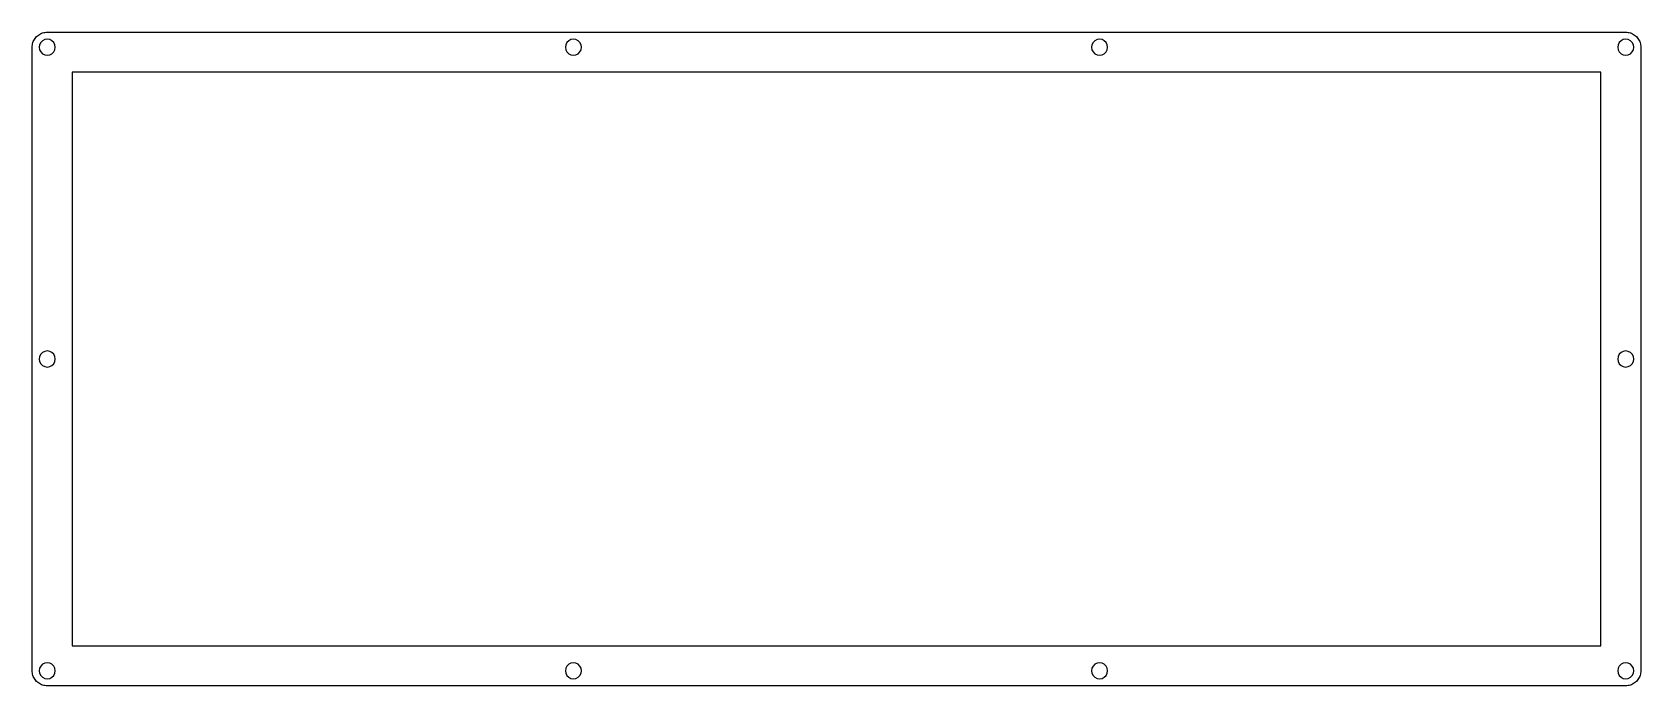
# Model space of a CAD drawing. Extents: x 0 to 321, y 0 to 130.
import ezdxf

# ---------------------------------------------------------------- set-up
doc = ezdxf.new("R2010")
doc.units = 0
doc.layers.get('0').update_dxf_attribs({"linetype": 'CONTINUOUS'})

msp = doc.modelspace()

# ---------------------------------------------------------------- linework, layer by layer
at = {"color": 0}
for p, q in [((0.177767, 128.133), (0.241157, 128.36)), ((0.241157, 128.36), (0.323839, 128.58)), ((0.323839, 128.58), (0.421679, 128.794)), ((0.421679, 128.794), (0.537436, 129.001)), ((0.537436, 129.001), (0.666972, 129.197)), ((0.666972, 129.197), (0.813043, 129.381)), ((0.813043, 129.381), (0.972894, 129.555)), ((0.972894, 129.555), (1.14653, 129.715)), ((1.14653, 129.715), (1.33119, 129.861)), ((1.33119, 129.861), (1.52687, 129.99)), ((1.52687, 129.99), (1.73357, 130.106)), ((1.8011, 128.374), (1.57372, 127.927)), ((1.73357, 130.106), (1.94717, 130.204)), ((2.15387, 128.727), (1.8011, 128.374)), ((1.94717, 130.204), (2.16765, 130.286)), ((2.60036, 128.954), (2.15387, 128.727)), ((2.16765, 130.286), (2.39503, 130.35)), ((2.39503, 130.35), (2.62516, 130.397)), ((3.09507, 129.033), (2.60036, 128.954)), ((2.62516, 130.397), (2.85943, 130.423)), ((2.85943, 130.423), (3.09507, 130.433)), ((3.09507, 130.433), (317.897, 130.433)), ((3.5898, 128.954), (3.09507, 129.033)), ((4.0349, 128.727), (3.5898, 128.954)), ((4.38905, 128.374), (4.0349, 128.727)), ((4.61641, 127.927), (4.38905, 128.374)), ((106.735, 128.374), (106.506, 127.927)), ((107.089, 128.727), (106.735, 128.374)), ((107.534, 128.954), (107.089, 128.727)), ((108.029, 129.033), (107.534, 128.954)), ((108.523, 128.954), (108.029, 129.033)), ((108.97, 128.727), (108.523, 128.954)), ((109.324, 128.374), (108.97, 128.727)), ((109.55, 127.927), (109.324, 128.374)), ((211.668, 128.374), (211.441, 127.927)), ((212.021, 128.727), (211.668, 128.374)), ((212.467, 128.954), (212.021, 128.727)), ((212.962, 129.033), (212.467, 128.954)), ((213.457, 128.954), (212.962, 129.033)), ((213.902, 128.727), (213.457, 128.954)), ((214.256, 128.374), (213.902, 128.727)), ((214.485, 127.927), (214.256, 128.374)), ((316.601, 128.374), (316.374, 127.927)), ((316.956, 128.727), (316.601, 128.374)), ((317.402, 128.954), (316.956, 128.727)), ((317.897, 129.033), (317.402, 128.954)), ((317.897, 130.433), (318.131, 130.423)), ((318.39, 128.954), (317.897, 129.033)), ((318.131, 130.423), (318.365, 130.397)), ((318.365, 130.397), (318.597, 130.35)), ((318.837, 128.727), (318.39, 128.954)), ((318.597, 130.35), (318.823, 130.286)), ((318.823, 130.286), (319.045, 130.204)), ((319.191, 128.374), (318.837, 128.727)), ((319.045, 130.204), (319.257, 130.106)), ((319.417, 127.927), (319.191, 128.374)), ((319.257, 130.106), (319.464, 129.99)), ((319.464, 129.99), (319.659, 129.861)), ((319.659, 129.861), (319.844, 129.715)), ((319.844, 129.715), (320.018, 129.555)), ((320.018, 129.555), (320.178, 129.381)), ((320.178, 129.381), (320.324, 129.197)), ((320.324, 129.197), (320.453, 129.001)), ((320.453, 129.001), (320.569, 128.794)), ((320.569, 128.794), (320.668, 128.58)), ((320.668, 128.58), (320.749, 128.36)), ((320.749, 128.36), (320.813, 128.133)), ((0.095085, 127.433), (0.104731, 127.669)), ((0.095085, 3.13228), (0.095085, 127.433)), ((0.104731, 127.669), (0.130914, 127.903)), ((0.130914, 127.903), (0.177767, 128.133)), ((1.57372, 127.927), (1.49517, 127.433)), ((1.49517, 127.433), (1.57372, 126.938)), ((1.57372, 126.938), (1.8011, 126.493)), ((1.8011, 126.493), (2.15387, 126.139)), ((2.15387, 126.139), (2.60036, 125.911)), ((2.60036, 125.911), (3.09507, 125.833)), ((3.09507, 125.833), (3.5898, 125.911)), ((3.5898, 125.911), (4.0349, 126.139)), ((4.0349, 126.139), (4.38905, 126.493)), ((4.38905, 126.493), (4.61641, 126.938)), ((4.69498, 127.433), (4.61641, 127.927)), ((4.61641, 126.938), (4.69498, 127.433)), ((106.506, 127.927), (106.429, 127.433)), ((106.429, 127.433), (106.506, 126.938)), ((106.506, 126.938), (106.735, 126.493)), ((106.735, 126.493), (107.089, 126.139)), ((107.089, 126.139), (107.534, 125.911)), ((107.534, 125.911), (108.029, 125.833)), ((108.029, 125.833), (108.523, 125.911)), ((108.523, 125.911), (108.97, 126.139)), ((108.97, 126.139), (109.324, 126.493)), ((109.324, 126.493), (109.55, 126.938)), ((109.629, 127.433), (109.55, 127.927)), ((109.55, 126.938), (109.629, 127.433)), ((211.441, 127.927), (211.362, 127.433)), ((211.362, 127.433), (211.441, 126.938)), ((211.441, 126.938), (211.668, 126.493)), ((211.668, 126.493), (212.021, 126.139)), ((212.021, 126.139), (212.467, 125.911)), ((212.467, 125.911), (212.962, 125.833)), ((212.962, 125.833), (213.457, 125.911)), ((213.457, 125.911), (213.902, 126.139)), ((213.902, 126.139), (214.256, 126.493)), ((214.256, 126.493), (214.485, 126.938)), ((214.562, 127.433), (214.485, 127.927)), ((214.485, 126.938), (214.562, 127.433)), ((316.374, 127.927), (316.297, 127.433)), ((316.297, 127.433), (316.374, 126.938)), ((316.374, 126.938), (316.601, 126.493)), ((316.601, 126.493), (316.956, 126.139)), ((316.956, 126.139), (317.402, 125.911)), ((317.402, 125.911), (317.897, 125.833)), ((317.897, 125.833), (318.39, 125.911)), ((318.39, 125.911), (318.837, 126.139)), ((318.837, 126.139), (319.191, 126.493)), ((319.191, 126.493), (319.417, 126.938)), ((319.497, 127.433), (319.417, 127.927)), ((319.417, 126.938), (319.497, 127.433)), ((320.813, 128.133), (320.86, 127.903)), ((320.86, 127.903), (320.886, 127.669)), ((320.886, 127.669), (320.897, 127.433)), ((320.897, 127.433), (320.897, 3.1309)), ((8.09322, 122.435), (8.09322, 84.3319)), ((312.896, 122.435), (8.09322, 122.435)), ((312.896, 8.13181), (312.896, 122.435)), ((8.09322, 84.3319), (8.09459, 84.3319)), ((8.09459, 84.3319), (8.09459, 65.2833)), ((1.57372, 65.7765), (1.49517, 65.2819)), ((1.49517, 65.2819), (1.57372, 64.7883)), ((1.8011, 66.2217), (1.57372, 65.7765)), ((1.57372, 64.7883), (1.8011, 64.3421)), ((2.15387, 66.5759), (1.8011, 66.2217)), ((1.8011, 64.3421), (2.15387, 63.9879)), ((2.60036, 66.8045), (2.15387, 66.5759)), ((3.09507, 66.8817), (2.60036, 66.8045)), ((3.5898, 66.8045), (3.09507, 66.8817)), ((4.0349, 66.5759), (3.5898, 66.8045)), ((4.38905, 66.2217), (4.0349, 66.5759)), ((4.0349, 63.9879), (4.38905, 64.3421)), ((4.61641, 65.7765), (4.38905, 66.2217)), ((4.38905, 64.3421), (4.61641, 64.7883)), ((4.69498, 65.2819), (4.61641, 65.7765)), ((4.61641, 64.7883), (4.69498, 65.2819)), ((8.09459, 65.2833), (8.09322, 65.2833)), ((8.09322, 65.2833), (8.09322, 46.2319)), ((316.374, 65.7765), (316.297, 65.2819)), ((316.297, 65.2819), (316.374, 64.7883)), ((316.601, 66.2217), (316.374, 65.7765)), ((316.374, 64.7883), (316.601, 64.3421)), ((316.956, 66.5759), (316.601, 66.2217)), ((316.601, 64.3421), (316.956, 63.9879)), ((317.402, 66.8045), (316.956, 66.5759)), ((317.897, 66.8817), (317.402, 66.8045)), ((318.39, 66.8045), (317.897, 66.8817)), ((318.837, 66.5759), (318.39, 66.8045)), ((319.191, 66.2217), (318.837, 66.5759)), ((318.837, 63.9879), (319.191, 64.3421)), ((319.417, 65.7765), (319.191, 66.2217)), ((319.191, 64.3421), (319.417, 64.7883)), ((319.497, 65.2819), (319.417, 65.7765)), ((319.417, 64.7883), (319.497, 65.2819)), ((2.15387, 63.9879), (2.60036, 63.7604)), ((2.60036, 63.7604), (3.09507, 63.682)), ((3.09507, 63.682), (3.5898, 63.7604)), ((3.5898, 63.7604), (4.0349, 63.9879)), ((316.956, 63.9879), (317.402, 63.7604)), ((317.402, 63.7604), (317.897, 63.682)), ((317.897, 63.682), (318.39, 63.7604)), ((318.39, 63.7604), (318.837, 63.9879)), ((8.09322, 46.2319), (8.09459, 46.2319)), ((8.09459, 46.2319), (8.09459, 8.13181)), ((8.09459, 8.13181), (312.896, 8.13181)), ((1.57372, 3.6256), (1.49517, 3.1309)), ((1.8011, 4.07211), (1.57372, 3.6256)), ((2.15387, 4.42627), (1.8011, 4.07211)), ((2.60036, 4.65363), (2.15387, 4.42627)), ((3.09507, 4.73082), (2.60036, 4.65363)), ((3.5898, 4.65363), (3.09507, 4.73082)), ((4.0349, 4.42627), (3.5898, 4.65363)), ((4.38905, 4.07211), (4.0349, 4.42627)), ((4.61641, 3.6256), (4.38905, 4.07211)), ((4.69498, 3.1309), (4.61641, 3.6256)), ((106.506, 3.6256), (106.429, 3.1309)), ((106.735, 4.07211), (106.506, 3.6256)), ((107.089, 4.42627), (106.735, 4.07211)), ((107.534, 4.65363), (107.089, 4.42627)), ((108.029, 4.73082), (107.534, 4.65363)), ((108.523, 4.65363), (108.029, 4.73082)), ((108.97, 4.42627), (108.523, 4.65363)), ((109.324, 4.07211), (108.97, 4.42627)), ((109.55, 3.6256), (109.324, 4.07211)), ((109.629, 3.1309), (109.55, 3.6256)), ((211.441, 3.6256), (211.362, 3.1309)), ((211.668, 4.07211), (211.441, 3.6256)), ((212.021, 4.42627), (211.668, 4.07211)), ((212.467, 4.65363), (212.021, 4.42627)), ((212.962, 4.73082), (212.467, 4.65363)), ((213.457, 4.65363), (212.962, 4.73082)), ((213.902, 4.42627), (213.457, 4.65363)), ((214.256, 4.07211), (213.902, 4.42627)), ((214.485, 3.6256), (214.256, 4.07211)), ((214.562, 3.1309), (214.485, 3.6256)), ((316.374, 3.6256), (316.297, 3.1309)), ((316.601, 4.07211), (316.374, 3.6256)), ((316.956, 4.42627), (316.601, 4.07211)), ((317.402, 4.65363), (316.956, 4.42627)), ((317.897, 4.73082), (317.402, 4.65363)), ((318.39, 4.65363), (317.897, 4.73082)), ((318.837, 4.42627), (318.39, 4.65363)), ((319.191, 4.07211), (318.837, 4.42627)), ((319.417, 3.6256), (319.191, 4.07211)), ((319.497, 3.1309), (319.417, 3.6256)), ((0.104731, 2.89664), (0.095085, 3.13228)), ((0.130914, 2.66237), (0.104731, 2.89664)), ((0.177767, 2.43086), (0.130914, 2.66237)), ((0.241157, 2.20486), (0.177767, 2.43086)), ((0.323839, 1.983), (0.241157, 2.20486)), ((0.421679, 1.77078), (0.323839, 1.983)), ((0.537436, 1.56407), (0.421679, 1.77078)), ((0.666972, 1.36839), (0.537436, 1.56407)), ((0.813043, 1.18374), (0.666972, 1.36839)), ((0.972894, 1.0101), (0.813043, 1.18374)), ((1.14653, 0.850251), (0.972894, 1.0101)), ((1.33119, 0.704176), (1.14653, 0.850251)), ((1.52687, 0.574643), (1.33119, 0.704176)), ((1.49517, 3.1309), (1.57372, 2.63756)), ((1.73357, 0.458886), (1.52687, 0.574643)), ((1.57372, 2.63756), (1.8011, 2.19108)), ((1.94717, 0.359668), (1.73357, 0.458886)), ((1.8011, 2.19108), (2.15387, 1.83692)), ((2.16765, 0.278364), (1.94717, 0.359668)), ((2.15387, 1.83692), (2.60036, 1.61093)), ((2.39503, 0.214974), (2.16765, 0.278364)), ((2.62516, 0.168121), (2.39503, 0.214974)), ((2.60036, 1.61093), (3.09507, 1.53238)), ((2.85943, 0.141938), (2.62516, 0.168121)), ((3.09507, 0.130914), (2.85943, 0.141938)), ((3.09507, 1.53238), (3.5898, 1.61093)), ((317.897, 0.130914), (3.09507, 0.130914)), ((3.5898, 1.61093), (4.0349, 1.83692)), ((4.0349, 1.83692), (4.38905, 2.19108)), ((4.38905, 2.19108), (4.61641, 2.63756)), ((4.61641, 2.63756), (4.69498, 3.1309)), ((106.429, 3.1309), (106.506, 2.63756)), ((106.506, 2.63756), (106.735, 2.19108)), ((106.735, 2.19108), (107.089, 1.83692)), ((107.089, 1.83692), (107.534, 1.61093)), ((107.534, 1.61093), (108.029, 1.53238)), ((108.029, 1.53238), (108.523, 1.61093)), ((108.523, 1.61093), (108.97, 1.83692)), ((108.97, 1.83692), (109.324, 2.19108)), ((109.324, 2.19108), (109.55, 2.63756)), ((109.55, 2.63756), (109.629, 3.1309)), ((211.362, 3.1309), (211.441, 2.63756)), ((211.441, 2.63756), (211.668, 2.19108)), ((211.668, 2.19108), (212.021, 1.83692)), ((212.021, 1.83692), (212.467, 1.61093)), ((212.467, 1.61093), (212.962, 1.53238)), ((212.962, 1.53238), (213.457, 1.61093)), ((213.457, 1.61093), (213.902, 1.83692)), ((213.902, 1.83692), (214.256, 2.19108)), ((214.256, 2.19108), (214.485, 2.63756)), ((214.485, 2.63756), (214.562, 3.1309)), ((316.297, 3.1309), (316.374, 2.63756)), ((316.374, 2.63756), (316.601, 2.19108)), ((316.601, 2.19108), (316.956, 1.83692)), ((316.956, 1.83692), (317.402, 1.61093)), ((317.402, 1.61093), (317.897, 1.53238)), ((317.897, 1.53238), (318.39, 1.61093)), ((318.131, 0.141938), (317.897, 0.130914)), ((318.365, 0.168121), (318.131, 0.141938)), ((318.597, 0.214974), (318.365, 0.168121)), ((318.39, 1.61093), (318.837, 1.83692)), ((318.823, 0.278364), (318.597, 0.214974)), ((319.045, 0.359668), (318.823, 0.278364)), ((318.837, 1.83692), (319.191, 2.19108)), ((319.257, 0.458886), (319.045, 0.359668)), ((319.191, 2.19108), (319.417, 2.63756)), ((319.464, 0.574643), (319.257, 0.458886)), ((319.417, 2.63756), (319.497, 3.1309)), ((319.659, 0.704176), (319.464, 0.574643)), ((319.844, 0.850251), (319.659, 0.704176)), ((320.018, 1.0101), (319.844, 0.850251)), ((320.178, 1.18374), (320.018, 1.0101)), ((320.324, 1.36839), (320.178, 1.18374)), ((320.453, 1.56407), (320.324, 1.36839)), ((320.569, 1.77078), (320.453, 1.56407)), ((320.668, 1.983), (320.569, 1.77078)), ((320.749, 2.20486), (320.668, 1.983)), ((320.813, 2.43086), (320.749, 2.20486)), ((320.86, 2.66237), (320.813, 2.43086)), ((320.886, 2.89664), (320.86, 2.66237)), ((320.897, 3.1309), (320.886, 2.89664))]:
    msp.add_line(p, q, dxfattribs=at)

doc.saveas('drawing.dxf')
